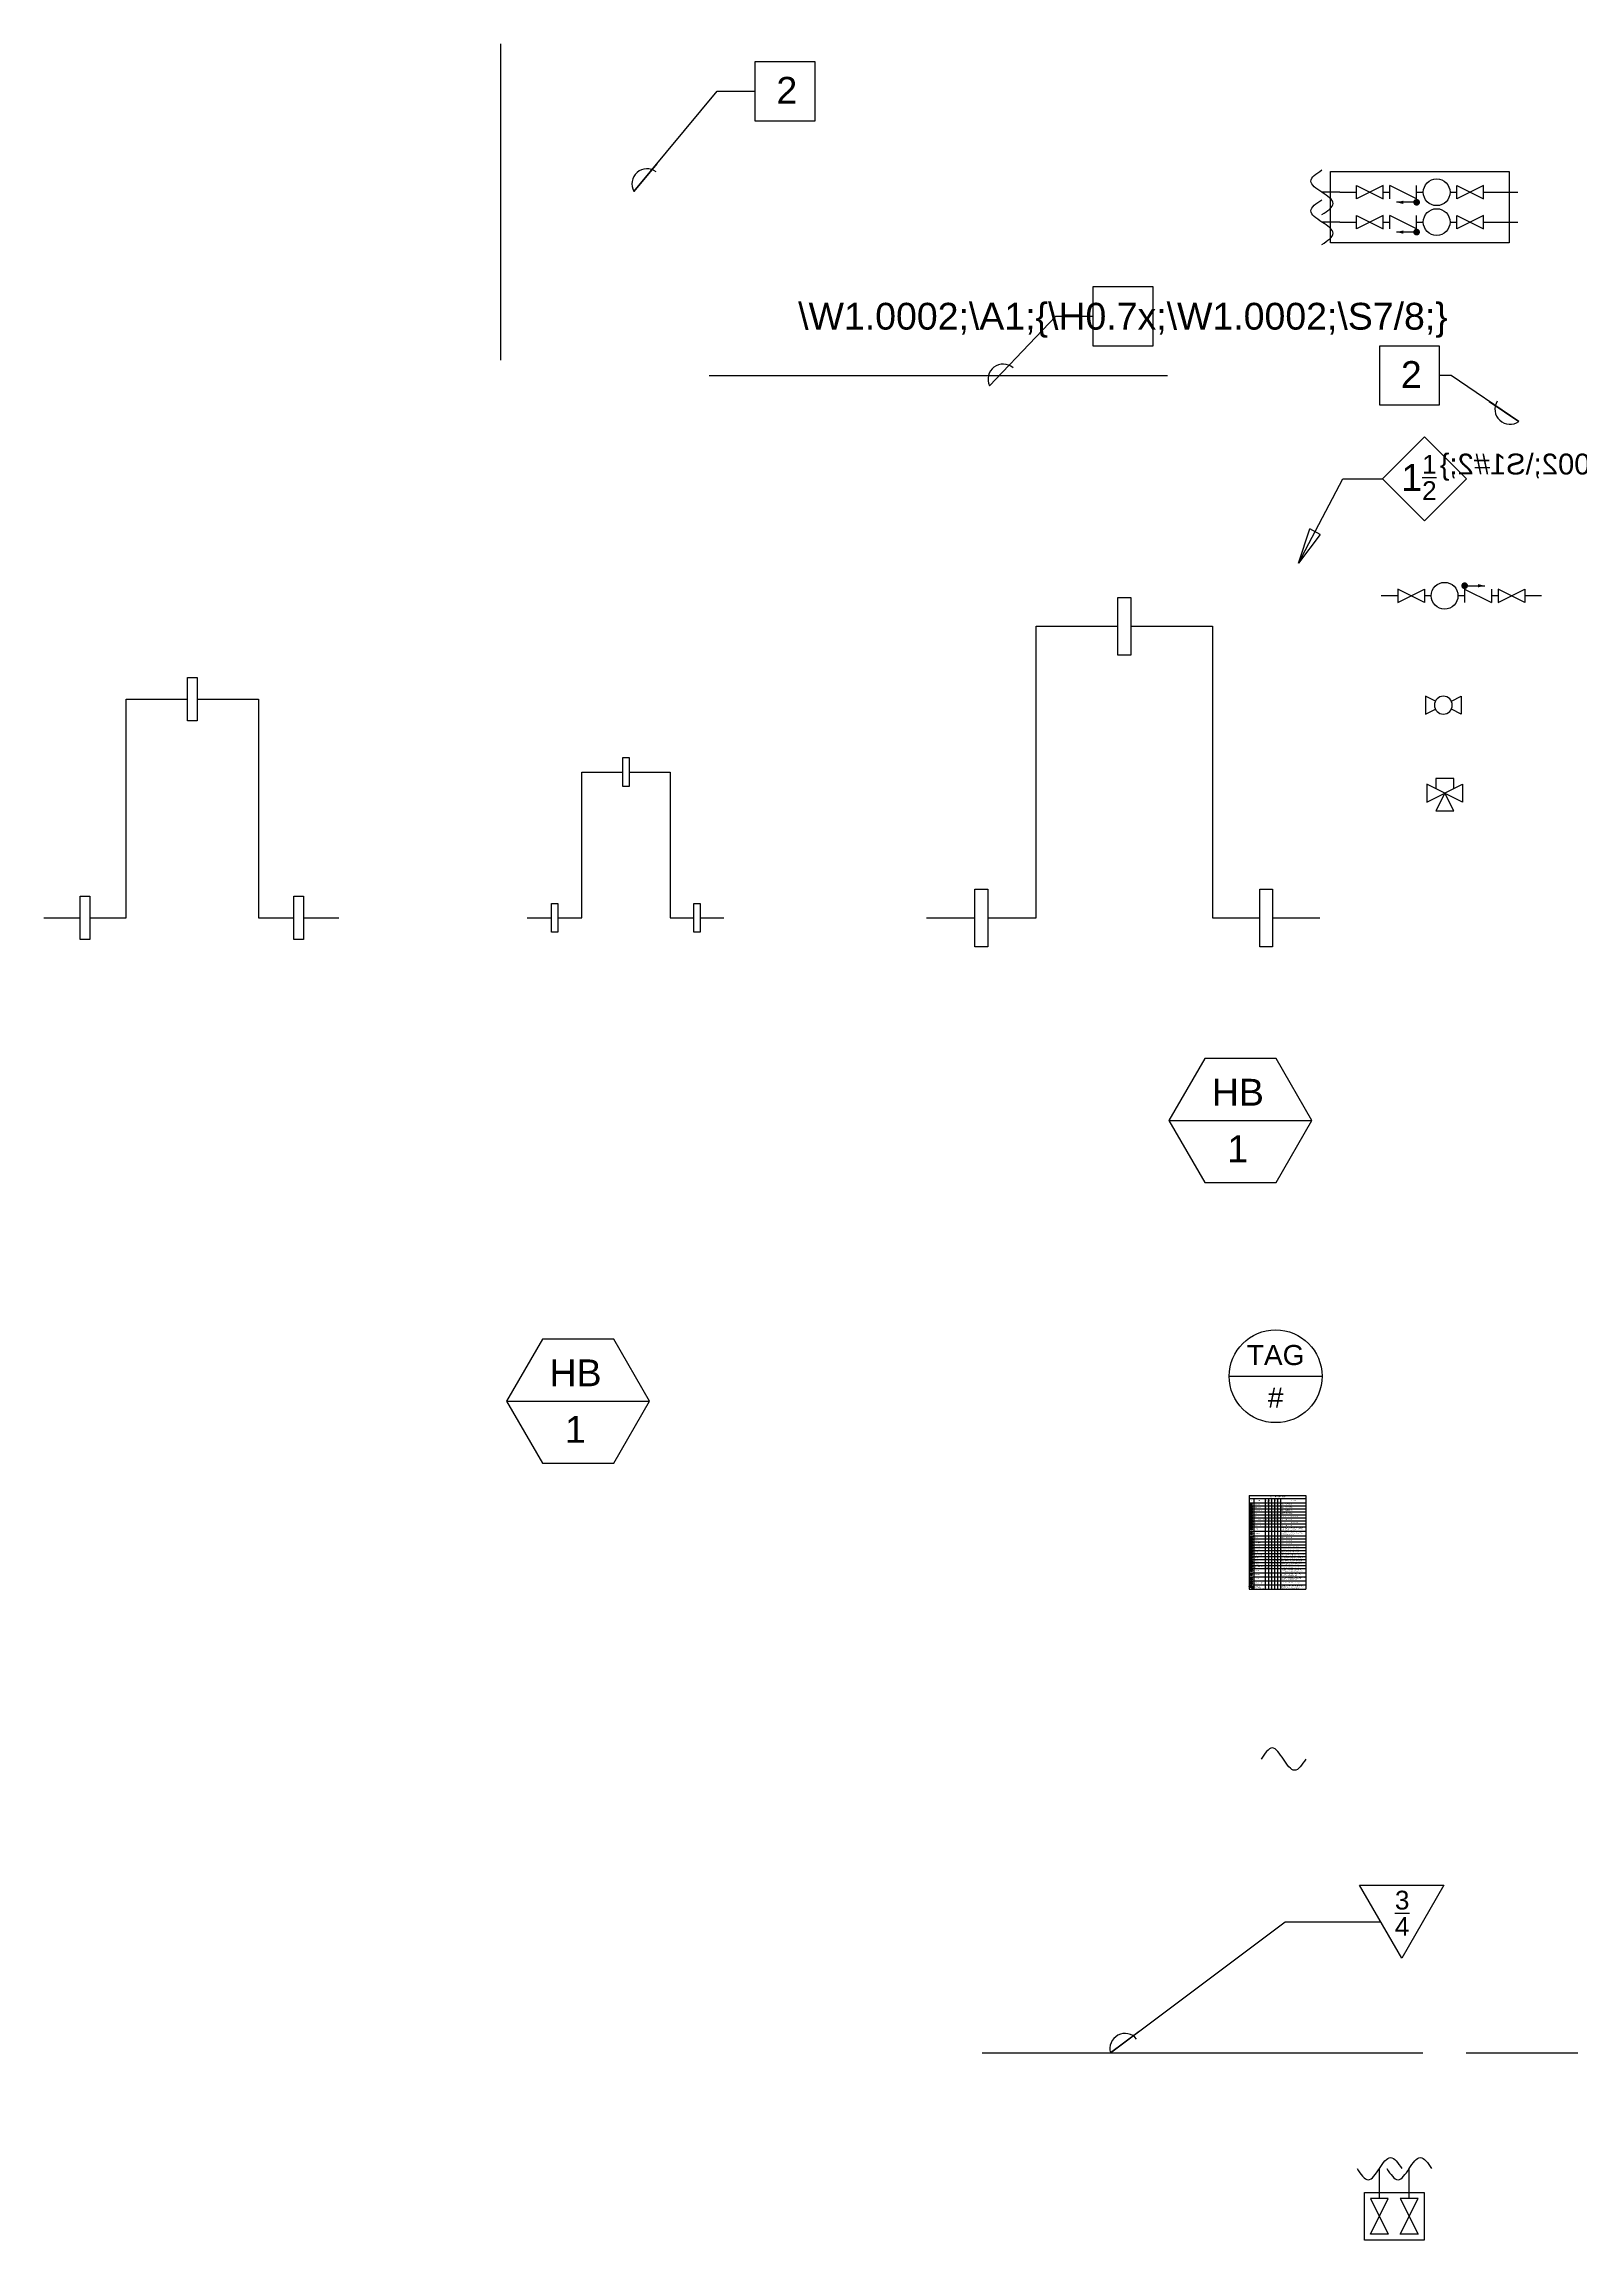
# Model space of a CAD drawing. Header units: inches. Extents: x 184 to 1103, y 1581 to 2770.
# Drawn here: x 184.4 to 442.3, y 1605.7 to 1974.4 of the extents above; entities that cross this region are included whole.
import ezdxf
from ezdxf import colors
from ezdxf.entities.mleader import LeaderData, LeaderLine
from ezdxf.enums import TextEntityAlignment as Align
from ezdxf.math import Vec2, Vec3

# ---------------------------------------------------------------- set-up
doc = ezdxf.new("R2010")
doc.units = ezdxf.units.IN
doc.header["$MEASUREMENT"] = 0
for name, color, linetype in [('GEC_BORDER', 2, 'Continuous'), ('PLUM-4TEXT', 2, 'Continuous'), ('PLUM-CW', 3, 'Cold_Water_Flow'), ('PLUM-DIM-WV', 1, 'Continuous'), ('PLUM-DIM-WV-TEXT', 2, 'Continuous'), ('PLUM-EXPAN', 3, 'Continuous'), ('PLUM-GAS_LP', 151, 'Gas_LP'), ('PLUM-HW', 2, 'Hot_Water_Flow'), ('PLUM-KEYNOTE-CW', 2, 'Cold_Water_Flow'), ('PLUM-KEYNOTE-WV', 2, 'Cold_Water_Flow'), ('PLUM_TEXT', 2, 'Continuous'), ('TABLE', 13, 'Continuous')]:
    doc.layers.add(name, color=color, linetype=linetype)
doc.styles.add('A2', font='arial.ttf', dxfattribs={"width": 1.00018})
doc.styles.add('Arial', font='arial.ttf')
doc.styles.get("Standard").update_dxf_attribs({"font": 'arial.ttf'})
doc.linetypes.add('Cold_Water_Flow', pattern='A,0.875,-0.125,0,-0.125,0.875,-0.125,["CW",Standard,S=0.1,R=0,X=-0.12585,Y=-0.05],-0.1,0.875,[1,GEC_FlowArrow.shx,S=0.0625,R=0,X=0,Y=0],0.5', length=3.6)
doc.linetypes.add('Gas_LP', pattern='A,3.2,-0.25,["G",Standard,S=0.1,R=0,X=-0.12585,Y=-0.05],-0.065', length=3.515)
doc.linetypes.add('Hot_Water_Flow', pattern='A,0.8125,-0.125,0,-0.125,0,-0.125,0.875,-0.125,["HW",Standard,S=0.1,R=0,X=-0.12585,Y=-0.05],-0.1,0.875,[1,GEC_FlowArrow.shx,S=0.0625,R=0,X=0,Y=0],0.5', length=3.6625)
doc.dimstyles.new('Standard1', dxfattribs={"dimscale": 24, "dimtxt": 4.5, "dimasz": 0.25, "dimexe": 0.18, "dimexo": 0.0625, "dimgap": 2, "dimtad": 0, "dimtih": 1, "dimtoh": 1, "dimdec": 4, "dimzin": 0, "dimdsep": 46, "dimtxsty": 'Standard', "dimcen": 0.089844, "dimclre": 256, "dimadec": 0, "dimazin": 0, "dimtfac": 1, "dimtdec": 4, "dimtofl": 0, "dimtmove": 0, "dimatfit": 3, "dimldrblk": 'CLOSEDBLANK', "dimfxl": 1, "dimtolj": 1, "dimtzin": 0, "dimarcsym": 0})
doc.dimstyles.new('Standard2', dxfattribs={"dimscale": 24, "dimtxt": 0.18, "dimasz": 0.25, "dimexe": 0.18, "dimexo": 0.0625, "dimgap": 0.09, "dimtad": 0, "dimtih": 1, "dimtoh": 1, "dimdec": 4, "dimzin": 0, "dimdsep": 46, "dimlunit": 4, "dimtxsty": 'Standard', "dimcen": 0.089844, "dimadec": 0, "dimazin": 0, "dimtfac": 1, "dimtdec": 4, "dimtofl": 0, "dimtmove": 0, "dimatfit": 3, "dimldrblk": 'loop', "dimfxl": 1, "dimfrac": 2, "dimtolj": 1, "dimtzin": 0, "dimarcsym": 0})

# ---------------------------------------------------------------- blocks, each defined once
blk = doc.blocks.new('*T9')
at = {"layer": 'TABLE', "color": 0, "linetype": 'ByBlock', "lineweight": -2, "transparency": 16777216}
for p, q in [((0, 0), (9.5, 0)), ((0, 0), (0, -15.73)), ((9.5, 0), (9.5, -15.73)), ((0, -0.5), (9.5, -0.5)), ((0, -1.25), (9.5, -1.25)), ((0, -1.75), (9.5, -1.75)), ((0, -2.26), (9.5, -2.26)), ((0, -2.76), (9.5, -2.76)), ((0, -3.27), (9.5, -3.27)), ((0.75, -0.5), (0.75, -15.73)), ((2.66, -0.5), (2.66, -15.73)), ((3.25, -0.5), (3.25, -15.73)), ((3.75, -0.5), (3.75, -15.73)), ((4.25, -0.5), (4.25, -15.73)), ((4.75, -0.5), (4.75, -15.73)), ((5.25, -0.5), (5.25, -15.73)), ((0, -3.77), (9.5, -3.77)), ((0, -4.27), (9.5, -4.27)), ((0, -4.77), (9.5, -4.77)), ((0, -5.27), (9.5, -5.27)), ((0, -6.02), (9.5, -6.02)), ((0, -6.77), (9.5, -6.77)), ((0, -7.27), (9.5, -7.27)), ((0, -7.77), (9.5, -7.77)), ((0, -8.27), (9.5, -8.27)), ((0, -8.77), (9.5, -8.77)), ((0, -9.27), (9.5, -9.27)), ((0, -9.77), (9.5, -9.77)), ((0, -10.27), (9.5, -10.27)), ((0, -10.77), (9.5, -10.77)), ((0, -11.28), (9.5, -11.28)), ((0, -11.78), (9.5, -11.78)), ((0, -12.29), (9.5, -12.29)), ((0, -12.98), (9.5, -12.98)), ((0, -13.67), (9.5, -13.67)), ((0, -14.36), (9.5, -14.36)), ((0, -15.04), (9.5, -15.04)), ((0, -15.73), (9.5, -15.73))]:
    blk.add_line(p, q, dxfattribs=at)
at = {"layer": 'TABLE', "color": 2, "transparency": 16777216, "style": 'Arial'}
for s, insert, char_height, width, attachment_point in [('ITEM', (0.38, -0.88), 0.0938, 0.625, 5), ('WATER CLOSET', (0.88, -1.5), 0.0938, 1.6587, 4), ('WATER CLOSET', (0.88, -2.01), 0.0938, 1.6587, 4), ('WATER CLOSET, ADA', (0.88, -2.51), 0.0938, 1.6587, 4), ('URINAL', (0.88, -3.02), 0.0938, 1.6587, 4), ('LAVATORY', (0.88, -3.52), 0.0938, 1.6587, 4), ('FIXTURE', (1.7, -0.88), 0.0938, 1.8775, 5), ('1-1/4"', (2.95, -1.5), 0.0938, 0.56, 5), ('1-1/4"', (2.95, -2.51), 0.0938, 0.56, 5), ('3/4"', (2.95, -2.01), 0.0938, 0.56, 5), ('1/2"', (2.95, -3.52), 0.0938, 0.56, 5), ('1"', (2.95, -3.02), 0.0938, 0.56, 5), ('1/2"', (3.5, -3.52), 0.0938, 0.4688, 5), ('FIXTURE SCHEDULE', (4.75, -0.25), 0.1875, 9.38, 5), ('-', (3.5, -1.5), 0.0938, 0.4688, 5), ('-', (3.5, -2.01), 0.0938, 0.4688, 5), ('-', (3.5, -2.51), 0.0938, 0.4688, 5), ('-', (3.5, -3.02), 0.0938, 0.4688, 5), ('3"', (4, -1.5), 0.0938, 0.4688, 5), ('3"', (4, -2.01), 0.0938, 0.4688, 5), ('3"', (4, -2.51), 0.0938, 0.4688, 5), ('2"', (4, -3.02), 0.0938, 0.4688, 5), ('2"', (4, -3.52), 0.0938, 0.4688, 5), ('1-1/2"', (4.5, -3.02), 0.0938, 0.4688, 5), ('1-1/2"', (4.5, -3.52), 0.0938, 0.4688, 5), ('2"', (4.5, -1.5), 0.0938, 0.4688, 5), ('2"', (4.5, -2.01), 0.0938, 0.4688, 5), ('2"', (4.5, -2.51), 0.0938, 0.4688, 5), ('-', (5, -1.5), 0.0938, 0.4688, 5), ('-', (5, -2.01), 0.0938, 0.4688, 5), ('-', (5, -2.51), 0.0938, 0.4688, 5), ('-', (5, -3.02), 0.0938, 0.4688, 5), ('-', (5, -3.52), 0.0938, 0.4688, 5), ('1.28 GPF, FLUSHVALVE TYPE\\PSELECTION TBD BY OWNER.', (5.38, -1.5), 0.0938, 4, 4), ('1.28 GPF, GRAVITY TANK TYPE\\PSELECTION TBD BY OWNER.', (5.38, -2.01), 0.0938, 4, 4), ('1.28 GPF, FLUSHVALVE TYPE\\PSELECTION TBD BY OWNER.', (5.38, -2.51), 0.0938, 4, 4), ('0.125 GPF, FLUSHVALVE TYPE\\PSELECTION TBD BY OWNER.', (5.38, -3.02), 0.0938, 4, 4), ('1.2 GPM FAUCET. SELECTION TBD BY OWNER.', (5.38, -3.52), 0.0938, 4, 4), ('DESCRIPTION', (7.38, -0.88), 0.0938, 4.2188, 5), ('CLOTHES WASHER BOX', (0.88, -4.02), 0.0938, 1.6587, 4), ('SHOWER', (0.88, -5.64), 0.0938, 1.6587, 4), ('SHOWER, ADA', (0.88, -6.39), 0.0938, 1.6587, 4), ('LAVATORY, ADA', (0.88, -4.52), 0.0938, 1.6587, 4), ('ICE MAKING BOX', (0.88, -5.02), 0.0938, 1.6587, 4), ('MOP SINK', (0.88, -7.02), 0.0938, 1.6587, 4), ('3/4"', (2.95, -4.02), 0.0938, 0.56, 5), ('1/2"', (2.95, -4.52), 0.0938, 0.56, 5), ('1/2"', (2.95, -5.02), 0.0938, 0.56, 5), ('1/2"', (2.95, -5.64), 0.0938, 0.56, 5), ('1/2"', (2.95, -6.39), 0.0938, 0.56, 5), ('1/2"', (2.95, -7.02), 0.0938, 0.56, 5), ('3/4"', (3.5, -4.02), 0.0938, 0.4688, 5), ('1/2"', (3.5, -4.52), 0.0938, 0.4688, 5), ('1/2"', (3.5, -5.64), 0.0938, 0.4688, 5), ('1/2"', (3.5, -6.39), 0.0938, 0.4688, 5), ('1/2"', (3.5, -7.02), 0.0938, 0.4688, 5), ('-', (3.5, -5.02), 0.0938, 0.4688, 5), ('2"', (4, -4.02), 0.0938, 0.4688, 5), ('2"', (4, -4.52), 0.0938, 0.4688, 5), ('2"', (4, -5.64), 0.0938, 0.4688, 5), ('2"', (4, -6.39), 0.0938, 0.4688, 5), ('3"', (4, -7.02), 0.0938, 0.4688, 5), ('-', (4, -5.02), 0.0938, 0.4688, 5), ('1-1/2"', (4.5, -4.02), 0.0938, 0.4688, 5), ('1-1/2"', (4.5, -4.52), 0.0938, 0.4688, 5), ('1-1/2"', (4.5, -5.64), 0.0938, 0.4688, 5), ('1-1/2"', (4.5, -6.39), 0.0938, 0.4688, 5), ('2"', (4.5, -7.02), 0.0938, 0.4688, 5), ('-', (4.5, -5.02), 0.0938, 0.4688, 5), ('-', (5, -4.02), 0.0938, 0.4688, 5), ('-', (5, -4.52), 0.0938, 0.4688, 5), ('-', (5, -5.02), 0.0938, 0.4688, 5), ('-', (5, -5.64), 0.0938, 0.4688, 5), ('-', (5, -6.39), 0.0938, 0.4688, 5), ('-', (5, -7.02), 0.0938, 0.4688, 5), ('SELECTION TBD BY OWNER.', (5.38, -4.02), 0.0938, 4, 4), ('1.2 GPM FAUCET. SELECTION TBD BY OWNER.', (5.38, -4.52), 0.0938, 4, 4), ('SELECTION TBD BY OWNER.', (5.38, -5.02), 0.0938, 4, 4), ('2.0 GPM SHOWER HEAD. PROVIDE A THERMOSTATIC OR PRESSURE BALANCE TYPE MIXING VALVE FOR THERMAL SHOCK AND SCALD PROTECTION.', (5.38, -5.64), 0.09375, 4, 4), ('2.0 GPM SHOWER HEAD. PROVIDE A THERMOSTATIC OR PRESSURE BALANCE TYPE MIXING VALVE FOR THERMAL SHOCK AND SCALD PROTECTION.', (5.38, -6.39), 0.09375, 4, 4), ('SELECTION TBD BY OWNER.', (5.38, -7.02), 0.0938, 4, 4), ('WATER HAMMER ARRESTOR', (0.88, -8.02), 0.0938, 1.6587, 4), ('MOP BASIN', (0.88, -7.52), 0.0938, 1.6587, 4), ('KITCHEN SINK', (0.88, -8.52), 0.0938, 1.6587, 4), ('LAUNDRY SINK', (0.88, -9.02), 0.0938, 1.6587, 4), ('BAR SINK', (0.88, -9.52), 0.0938, 1.6587, 4), ('DRINKING FOUNTAIN', (0.88, -10.02), 0.0938, 1.6587, 4), ('HOSE BIBB', (0.88, -10.52), 0.0938, 1.6587, 4), ('HUB DRAIN', (0.88, -11.03), 0.0938, 1.6587, 4), ('1/2"', (2.95, -7.52), 0.0938, 0.56, 5), ('1/2"', (2.95, -8.52), 0.0938, 0.56, 5), ('1/2"', (2.95, -9.02), 0.0938, 0.56, 5), ('1/2"', (2.95, -9.52), 0.0938, 0.56, 5), ('1/2"', (2.95, -10.02), 0.0938, 0.56, 5), ('3/4"', (2.95, -10.52), 0.0938, 0.56, 5), ('-', (2.95, -8.02), 0.0938, 0.56, 5), ('-', (2.95, -11.03), 0.0938, 0.56, 5), ('1/2"', (3.5, -7.52), 0.0938, 0.4688, 5), ('1/2"', (3.5, -8.52), 0.0938, 0.4688, 5), ('1/2"', (3.5, -9.02), 0.0938, 0.4688, 5), ('1/2"', (3.5, -9.52), 0.0938, 0.4688, 5), ('-', (3.5, -8.02), 0.0938, 0.4688, 5), ('-', (3.5, -10.02), 0.0938, 0.4688, 5), ('-', (3.5, -10.52), 0.0938, 0.4688, 5), ('-', (3.5, -11.03), 0.0938, 0.4688, 5), ('3"', (4, -7.52), 0.0938, 0.4688, 5), ('2"', (4, -8.52), 0.0938, 0.4688, 5), ('2"', (4, -9.02), 0.0938, 0.4688, 5), ('2"', (4, -9.52), 0.0938, 0.4688, 5), ('2"', (4, -10.02), 0.0938, 0.4688, 5), ('2"', (4, -11.03), 0.0938, 0.4688, 5), ('-', (4, -8.02), 0.0938, 0.4688, 5), ('-', (4, -10.52), 0.0938, 0.4688, 5), ('1-1/2"', (4.5, -8.52), 0.0938, 0.4688, 5), ('1-1/2"', (4.5, -9.02), 0.0938, 0.4688, 5), ('1-1/2"', (4.5, -9.52), 0.0938, 0.4688, 5), ('1-1/2"', (4.5, -10.02), 0.0938, 0.4688, 5), ('1-1/2"', (4.5, -11.03), 0.0938, 0.4688, 5), ('2"', (4.5, -7.52), 0.0938, 0.4688, 5), ('-', (4.5, -8.02), 0.0938, 0.4688, 5), ('-', (4.5, -10.52), 0.0938, 0.4688, 5), ('-', (5, -7.52), 0.0938, 0.4688, 5), ('-', (5, -8.02), 0.0938, 0.4688, 5), ('-', (5, -8.52), 0.0938, 0.4688, 5), ('-', (5, -9.02), 0.0938, 0.4688, 5), ('-', (5, -9.52), 0.0938, 0.4688, 5), ('-', (5, -10.02), 0.0938, 0.4688, 5), ('-', (5, -10.52), 0.0938, 0.4688, 5), ('-', (5, -11.03), 0.0938, 0.4688, 5), ('SELECTION TBD BY OWNER.', (5.38, -7.52), 0.0938, 4, 4), ('SELECTION TBD BY OWNER', (5.38, -8.02), 0.0938, 4, 4), ('1.8 GPM FAUCET. SELECTION TBD BY OWNER.', (5.38, -8.52), 0.0938, 4, 4), ('1.8 GPM FAUCET. SELECTION TBD BY OWNER.', (5.38, -9.02), 0.0938, 4, 4), ('1.2 GPM FAUCET. SELECTION TBD BY OWNER.', (5.38, -9.52), 0.0938, 4, 4), ('WALL MOUNTED WITH ATMOSPHERIC VACUUM BREAKER.', (5.38, -10.52), 0.0938, 4, 4), ('STAND PIPE WITH HUB DRAIN. PROVIDE TRAP PRIMER.', (5.38, -11.03), 0.0938, 4, 4), ('HIGH AND LOW, WALL MOUNTED. SELECTION TBD BY OWNER.', (5.38, -10.02), 0.0938, 4, 4), ('TRAP PRIMER', (0.88, -12.63), 0.0938, 1.6587, 4), ('TRAP PRIMER', (0.88, -13.32), 0.0938, 1.6587, 4), ('TRAP PRIMER', (0.88, -14.01), 0.0938, 1.6587, 4), ('CIRCULATION PUMP', (0.88, -14.7), 0.0938, 1.6587, 4), ('FLOOR DRAIN', (0.88, -11.53), 0.0938, 1.6587, 4), ('FIRE SPRINKLER HUB DRAIN', (0.88, -12.04), 0.0938, 1.6587, 4), ('TRAP PRIMER', (2.95, -12.04), 0.0938, 0.56, 5), ('1/2"', (2.95, -12.63), 0.0938, 0.56, 5), ('1/2"', (2.95, -13.32), 0.0938, 0.56, 5), ('1/2"', (2.95, -14.01), 0.0938, 0.56, 5), ('-', (2.95, -11.53), 0.0938, 0.56, 5), ('-', (2.95, -14.7), 0.0938, 0.56, 5), ('-', (3.5, -11.53), 0.0938, 0.4688, 5), ('-', (3.5, -12.04), 0.0938, 0.4688, 5), ('-', (3.5, -12.63), 0.0938, 0.4688, 5), ('-', (3.5, -13.32), 0.0938, 0.4688, 5), ('-', (3.5, -14.01), 0.0938, 0.4688, 5), ('-', (3.5, -14.7), 0.0938, 0.4688, 5), ('4"', (4, -12.04), 0.0938, 0.4688, 5), ('2"', (4, -11.53), 0.0938, 0.4688, 5), ('-', (4, -12.63), 0.0938, 0.4688, 5), ('-', (4, -13.32), 0.0938, 0.4688, 5), ('-', (4, -14.01), 0.0938, 0.4688, 5), ('-', (4, -14.7), 0.0938, 0.4688, 5), ('1-1/2"', (4.5, -11.53), 0.0938, 0.4688, 5), ('2"', (4.5, -12.04), 0.0938, 0.4688, 5), ('-', (4.5, -12.63), 0.0938, 0.4688, 5), ('-', (4.5, -13.32), 0.0938, 0.4688, 5), ('-', (4.5, -14.01), 0.0938, 0.4688, 5), ('-', (4.5, -14.7), 0.0938, 0.4688, 5), ('-', (5, -11.53), 0.0938, 0.4688, 5), ('-', (5, -12.04), 0.0938, 0.4688, 5), ('-', (5, -12.63), 0.0938, 0.4688, 5), ('-', (5, -13.32), 0.0938, 0.4688, 5), ('-', (5, -14.01), 0.0938, 0.4688, 5), ('-', (5, -14.7), 0.0938, 0.4688, 5), ('SELECTION TBD BY OWNER. PROVIDE TRAP PRIMER.', (5.38, -11.53), 0.0938, 4, 4), ('STANDPIPE FOR FLUSHING FIRE SPRINKLER SYSTEM', (5.38, -12.04), 0.0938, 4, 4), ('P.P.P NO. PRO1-ULP500, COPPER BODY ADJUSTABLE COMPLETE WITH 1/2" TYPE "L" COPPER TO RECEPTOR. (INSTALL PER MANUFACTURER\'S RECOMMENDATIONS)', (5.38, -12.63), 0.09375, 4, 4), ('P.P.P NO. P-1, COPPER BODY ADJUSTABLE COMPLETE WITH 1/2" TYPE "L" COPPER TO RECEPTOR. (INSTALL PER MANUFACTURER\'S RECOMMENDATIONS)', (5.38, -13.32), 0.09375, 4, 4), ('P.P.P NO. P-2, COPPER BODY ADJUSTABLE COMPLETE WITH 1/2" TYPE "L" COPPER TO RECEPTOR. (INSTALL PER MANUFACTURER\'S RECOMMENDATIONS)', (5.38, -14.01), 0.09375, 4, 4), ('3/4" PIPE. MANUFACTURER: METLUND OR EQUAL.', (5.38, -14.7), 0.0938, 4, 4), ('COMBINATION \\PROOF DRAIN & OVERFLOW ROOF DRAIN', (0.88, -15.39), 0.0938, 1.6587, 4), ('-', (2.95, -15.39), 0.0938, 0.56, 5), ('-', (3.5, -15.39), 0.0938, 0.4688, 5), ('-', (4, -15.39), 0.0938, 0.4688, 5), ('-', (4.5, -15.39), 0.0938, 0.4688, 5), ('4"', (5, -15.39), 0.0938, 0.4688, 5), ('WADE 300-198, CAST IRON, COMPLETE WITH COMBINED FLASHING COLLAR AND GRAVEL STOP, INTERNAL STANDPIPE FOR OVERFLOW, AND C.I. DOMES (OR EQUAL)', (5.38, -15.39), 0.09375, 4, 4)]:
    blk.add_mtext(s, dxfattribs=dict(at, insert=insert, char_height=char_height, width=width, attachment_point=attachment_point))
at = {"layer": 'TABLE', "color": 2, "transparency": 16777216, "char_height": 0.0938, "width": 0.7188, "attachment_point": 5, "rotation": 90, "style": 'Arial'}
for s, insert in [('COLD WATER', (2.95, -0.88)), ('HOT WATER', (3.5, -0.88)), ('WASTE', (4, -0.88)), ('VENT', (4.5, -0.88)), ('STORM DRAIN', (5, -0.88))]:
    blk.add_mtext(s, dxfattribs=dict(at, insert=insert))
blk = doc.blocks.new('Hex-Note')
at = {"layer": 'PLUM_TEXT'}
blk.add_lwpolyline([(-0.09, 0.16), (0.09, 0.16), (0.19, 0), (0.09, -0.16), (-0.09, -0.16), (-0.19, 0), (0.19, 0), (-0.19, 0), (-0.09, 0.16)], dxfattribs=at)
at = {"layer": 'PLUM_TEXT', "style": 'A2'}
for tag, p in [('ID', (0, 0.08)), ('ID_NUM', (0, -0.08))]:
    blk.add_attdef(tag, text='', height=0.0938, dxfattribs=at).set_placement(p, align=Align.MIDDLE_CENTER)
blk = doc.blocks.new('Tag-Equipment')
at = {"color": 0}
blk.add_line((-12, 0), (12, 0), dxfattribs=at)
blk.add_lwpolyline([(-12, 0), (-6, -10.39), (6, -10.39), (12, 0), (6, 10.39), (-6, 10.39)], close=True, dxfattribs=at)
at = {"color": 0, "style": 'A2'}
for tag, p in [('TAG', (0, 4.75)), ('#', (0, -4.75))]:
    blk.add_attdef(tag, text='', height=4.5, dxfattribs=at).set_placement(p, align=Align.MIDDLE_CENTER)
blk = doc.blocks.new('EXPAN LOOP')
at = {"layer": 'PLUM-EXPAN'}
for points in [[(16.06, 26.9), (17.14, 26.9), (17.14, 22.06), (16.06, 22.06)], [(4.06, 2.42), (5.14, 2.42), (5.14, -2.42), (4.06, -2.42)], [(27.96, 2.42), (29.03, 2.42), (29.03, -2.42), (27.96, -2.42)]]:
    blk.add_lwpolyline(points, close=True, dxfattribs=at)
for points in [[(5.14, 0), (9.2, 0), (9.2, 24.48), (16.06, 24.48)], [(17.14, 24.48), (24, 24.48), (24, 0), (27.96, 0)], [(0, 0), (4.06, 0)], [(29.03, 0), (33, 0)]]:
    blk.add_lwpolyline(points, dxfattribs=at)
blk = doc.blocks.new('*U18')
at = {"layer": 'PLUM-KEYNOTE-WV', "linetype": 'Continuous'}
blk.add_lwpolyline([(0, 14.14), (-7.07, 7.07), (0, 0), (7.07, 7.07)], close=True, dxfattribs=at)
at = {"layer": 'PLUM-KEYNOTE-WV', "insert": (-3.91, 7.29), "char_height": 4.5, "attachment_point": 4, "rotation": 0.0257, "style": 'Arial'}
blk.add_mtext('\\A1;1{\\H0.7x;\\S1/2;}   ', dxfattribs=at)
blk = doc.blocks.new('_ClosedBlank')
at = {"color": 0, "linetype": 'ByBlock', "lineweight": -2}
for p, q in [((-1, 0.167), (0, 0)), ((-1, 0.167), (-1, -0.167)), ((0, 0), (-1, -0.167))]:
    blk.add_line(p, q, dxfattribs=at)
blk = doc.blocks.new('loop')
at = {"color": 0}
blk.add_lwpolyline([(-1, 0), (0, 0, -1)], format="xyb", dxfattribs=at)
blk.add_arc((-0.395, 0.147), 0.422, 182.40389, 339.58883, dxfattribs=at)
blk = doc.blocks.new('*U20')
at = {"layer": 'PLUM-KEYNOTE-WV', "linetype": 'Continuous'}
blk.add_lwpolyline([(0, 10), (10, 10), (10, 0), (0, 0), (0, 10)], dxfattribs=at)
at = {"layer": 'PLUM-KEYNOTE-WV', "insert": (3.56, 5.17), "char_height": 4.5, "attachment_point": 4, "rotation": 0.0257, "style": 'Arial'}
blk.add_mtext('\\A1;2', dxfattribs=at)
blk = doc.blocks.new('VENT_NOTE2')
at = {"layer": 'PLUM-KEYNOTE-WV', "linetype": 'Continuous', "transparency": 16777216}
blk.add_lwpolyline([(0, 14.14), (-7.07, 7.07), (0, 0), (7.07, 7.07)], close=True, dxfattribs=at)
at = {"color": 0, "transparency": 16777216, "style": 'A2', "width": 1.0002}
for tag, p, height in [('SIZE_001', (-2.5, 5.13), 3.5), ('SIZE_002', (0.21, 7.29), 2.45), ('SIZE_003', (0.12, 4.01), 2.45)]:
    blk.add_attdef(tag, p, '', height=height, dxfattribs=at)
blk = doc.blocks.new('ARROW2')
at = {"layer": 'PLUM-DIM-WV', "color": 0}
for p, q in [((-0.593, 0), (-1.062, 0)), ((0.593, 0), (-0.593, 0))]:
    blk.add_line(p, q, dxfattribs=at)
blk.add_ellipse((0, 0.221), major_axis=(0.447, 0.447), ratio=1, start_param=2.39815, end_param=5.141545, dxfattribs=at)
blk = doc.blocks.new('*U33')
at = {"linetype": 'Continuous'}
blk.add_spline([(3.75, 0), (1.87, -1.88), (0, 0), (-1.88, 1.87), (-3.75, 0)], degree=3, dxfattribs=at)
blk = doc.blocks.new('PLBG_Water Submeter')
for p, q in [((3.75, 0), (0, 0)), ((11.25, 0), (9.75, 0)), ((18.75, 0), (17.25, 0)), ((26.25, 0), (24.75, 0)), ((36, 0), (32.25, 0))]:
    blk.add_line(p, q)
at = {"linetype": 'ByBlock'}
for p, q in [((9.75, -1.5), (3.75, 1.5)), ((3.75, -1.5), (9.75, 1.5)), ((3.75, 1.5), (3.75, -1.5)), ((9.75, 1.5), (9.75, -1.5)), ((18.75, 2.25), (23.25, 2.25)), ((18.75, 1.5), (24.75, -1.5)), ((18.75, 1.5), (18.75, -1.5)), ((24.75, 1.5), (24.75, -1.5)), ((32.25, -1.5), (26.25, 1.5)), ((26.25, -1.5), (32.25, 1.5)), ((26.25, 1.5), (26.25, -1.5)), ((32.25, 1.5), (32.25, -1.5))]:
    blk.add_line(p, q, dxfattribs=at)
at = {"linetype": 'ByBlock', "const_width": 0.75}
blk.add_lwpolyline([(18.375, 2.25, 1), (19.125, 2.25, 1)], format="xyb", close=True, dxfattribs=at)
at = {"color": 5}
blk.add_circle((14.25, 0), 3, dxfattribs=at)
at = {"linetype": 'ByBlock'}
blk.add_solid([(23.25, 2.25), (21.75, 2.625), (21.75, 1.875)], dxfattribs=at)
blk = doc.blocks.new('*U34')
at = {"layer": 'PLUM-CW', "color": 1}
blk.add_lwpolyline([(8.62, 12.5), (8.62, 0.5), (-21.38, 0.5), (-21.38, 12.5)], close=True, dxfattribs=at)
at = {"layer": 'PLUM-CW'}
for points in [[(-19.83, 4), (-22.83, 4)], [(7.07, 4), (10.07, 4)]]:
    blk.add_lwpolyline(points, dxfattribs=at)
at = {"layer": 'PLUM-HW'}
for points in [[(-19.83, 9), (-22.83, 9)], [(7.07, 9), (10.07, 9)]]:
    blk.add_lwpolyline(points, dxfattribs=at)
at = {"layer": 'PLUM-CW', "xscale": -1, "rotation": 89.99999999999993}
blk.add_blockref('*U33', (-22.83, 4), dxfattribs=at)
at = {"layer": 'PLUM-CW', "xscale": 0.7472278021682934, "yscale": 0.7472278021682934, "zscale": 0.7472278021682934, "rotation": 180.0000000000001}
blk.add_blockref('PLBG_Water Submeter', (7.07, 4), dxfattribs=at)
at = {"layer": 'PLUM-HW', "xscale": -1, "rotation": 89.99999999999993}
blk.add_blockref('*U33', (-22.83, 9), dxfattribs=at)
at = {"layer": 'PLUM-HW', "xscale": 0.7472278021682934, "yscale": 0.7472278021682934, "zscale": 0.7472278021682934, "rotation": 180.0000000000001}
blk.add_blockref('PLBG_Water Submeter', (7.07, 9), dxfattribs=at)
blk = doc.blocks.new('*U112')
at = {"linetype": 'ByBlock'}
for p, q in [((-3, -1.5), (-3, 1.5)), ((-3, 1.5), (3, -1.5)), ((3, 1.5), (-3, -1.5)), ((3, -1.5), (3, 1.5))]:
    blk.add_line(p, q, dxfattribs=at)
blk = doc.blocks.new('*U49')
at = {"linetype": 'Continuous'}
blk.add_spline([(0, 3.75), (1.87, 1.87), (0, 0), (-1.88, -1.88), (0, -3.75)], degree=3, dxfattribs=at)
blk = doc.blocks.new('*U50')
at = {"linetype": 'Continuous'}
blk.add_spline([(0, 3.75), (1.87, 1.87), (0, 0), (-1.88, -1.88), (0, -3.75)], degree=3, dxfattribs=at)
blk = doc.blocks.new('*U46')
at = {"layer": 'PLUM-CW'}
blk.add_lwpolyline([(2.5, 3), (2.5, 8)], dxfattribs=at)
at = {"layer": 'PLUM-CW', "color": 1}
blk.add_lwpolyline([(5, -4), (-5, -4), (-5, 4), (5, 4)], close=True, dxfattribs=at)
at = {"layer": 'PLUM-HW'}
blk.add_lwpolyline([(-2.5, 3), (-2.5, 8)], dxfattribs=at)
at = {"layer": 'PLUM-CW', "xscale": -1, "rotation": 90.00000000000368}
for name, p in [('*U49', (2.5, 8)), ('*U112', (2.5, 0))]:
    blk.add_blockref(name, p, dxfattribs=at)
at = {"layer": 'PLUM-HW', "xscale": -1, "rotation": 90.00000000000368}
for name, p in [('*U50', (-2.5, 8)), ('*U112', (-2.5, 0))]:
    blk.add_blockref(name, p, dxfattribs=at)
blk = doc.blocks.new('Tag-Riser')
at = {"color": 0, "linetype": 'ByBlock'}
blk.add_line((-10.39, 0), (10.39, 0), dxfattribs=at)
blk.add_circle((0, 0), 10.39, dxfattribs=at)
at = {"color": 0, "style": 'A2'}
for tag, p in [('TAG', (0, 4.75)), ('#', (0, -4.75))]:
    blk.add_attdef(tag, text='', height=4.5, dxfattribs=at).set_placement(p, align=Align.MIDDLE_CENTER)
blk = doc.blocks.new('*U47')
at = {"linetype": 'Continuous'}
blk.add_spline([(0, 3.75), (1.87, 1.87), (0, 0), (-1.88, -1.88), (0, -3.75)], degree=3, dxfattribs=at)
blk = doc.blocks.new('*U102')
at = {"layer": 'PLUM-KEYNOTE-CW', "linetype": 'Continuous'}
blk.add_lwpolyline([(-7.07, 12.25), (7.07, 12.25), (0, 0), (-7.07, 12.25)], dxfattribs=at)
at = {"layer": 'PLUM-KEYNOTE-CW', "insert": (-1.14, 7.55), "char_height": 4.5, "width": 34.978, "attachment_point": 4, "rotation": 0.0257, "style": 'Arial'}
blk.add_mtext('\\A1;{\\H0.7x;\\S3/4;} ', dxfattribs=at)
blk = doc.blocks.new('*U113')
at = {"linetype": 'ByBlock'}
for p, q in [((-1.34, 0.67), (-3, 1.5)), ((-3, 1.5), (-3, -1.5)), ((1.34, 0.67), (3, 1.5)), ((3, 1.5), (3, -1.5)), ((-3, -1.5), (-1.34, -0.67)), ((3, -1.5), (1.34, -0.67))]:
    blk.add_line(p, q, dxfattribs=at)
blk.add_circle((0, 0), 1.5, dxfattribs=at)
blk = doc.blocks.new('WASTE_NOTE')
at = {"layer": 'PLUM-KEYNOTE-WV', "linetype": 'Continuous', "transparency": 16777216}
blk.add_lwpolyline([(-5, 10), (5, 10), (5, 0), (-5, 0), (-5, 10)], dxfattribs=at)
at = {"color": 0, "transparency": 16777216, "style": 'A2', "width": 1.00018}
blk.add_attdef('SIZE', text='', height=4.5, dxfattribs=at).set_placement((0, 5), align=Align.MIDDLE_CENTER)
blk = doc.blocks.new('*U115')
at = {"linetype": 'ByBlock'}
for p, q in [((3, -1.5), (-3, 1.5)), ((-3, -1.5), (3, 1.5)), ((-3, 1.5), (-3, -1.5)), ((1.5, -3), (0, 0)), ((3, 1.5), (3, -1.5)), ((0, 0), (-1.5, -3)), ((-1.5, -3), (1.5, -3))]:
    blk.add_line(p, q, dxfattribs=at)
blk.add_lwpolyline([(1.5, 0.75), (1.5, 2.43), (-1.5, 2.43), (-1.5, 0.75)])

msp = doc.modelspace()

# ---------------------------------------------------------------- linework, layer by layer
for p, q in [((261.07, 1974.41), (261.07, 1921.33)), ((296.13, 1918.74), (373.03, 1918.74)), ((341.94, 1637.09), (415.93, 1637.09)), ((423.19, 1637.09), (441.9, 1637.09))]:
    msp.add_line(p, q)

# ---------------------------------------------------------------- block references
for name, p in [('*T9', (386.76, 1730.69)), ('*U102', (412.35, 1652.98))]:
    msp.add_blockref(name, p)
at = {"layer": 'GEC_BORDER'}
msp.add_blockref('*U46', (411.11, 1609.65), dxfattribs=at)
at = {"layer": 'PLUM-4TEXT'}
ref = msp.add_blockref('Tag-Equipment', (385.29, 1793.64), dxfattribs=at)
ref.add_attrib('TAG', 'HB', dxfattribs={"layer": '0', "color": 0, "height": 4.5, "style": 'A2'}).set_placement((384.86, 1798.39), align=Align.MIDDLE_CENTER)
ref.add_attrib('#', '1', dxfattribs={"layer": '0', "color": 0, "height": 4.5, "style": 'A2'}).set_placement((384.82, 1788.89), align=Align.MIDDLE_CENTER)
ref = msp.add_blockref('Tag-Equipment', (274.11, 1746.52), dxfattribs=at)
ref.add_attrib('TAG', 'HB', dxfattribs={"layer": '0', "color": 0, "height": 4.5, "style": 'A2'}).set_placement((273.68, 1751.27), align=Align.MIDDLE_CENTER)
ref.add_attrib('#', '1', dxfattribs={"layer": '0', "color": 0, "height": 4.5, "style": 'A2'}).set_placement((273.64, 1741.77), align=Align.MIDDLE_CENTER)
at = {"layer": 'PLUM-CW'}
for name, p in [('*U34', (421.8, 1940.5)), ('*U115', (419.58, 1848.62))]:
    msp.add_blockref(name, p, dxfattribs=at)
at = {"layer": 'PLUM-CW', "xscale": 0.7472278021682934, "yscale": 0.7472278021682934, "zscale": 0.7472278021682934}
msp.add_blockref('PLBG_Water Submeter', (408.91, 1881.76), dxfattribs=at)
at = {"layer": 'PLUM-CW', "xscale": -1}
msp.add_blockref('*U113', (419.35, 1863.38), dxfattribs=at)
at = {"layer": 'PLUM-CW', "rotation": 270}
msp.add_blockref('*U47', (392.5, 1686.4), dxfattribs=at)
at = {"layer": 'PLUM-GAS_LP'}
for p, xscale, yscale, zscale in [((332.6, 1827.67), 2, 2, 2), ((184.44, 1827.67), 1.5, 1.5, 1.5)]:
    msp.add_blockref('EXPAN LOOP', p, dxfattribs=dict(at, xscale=xscale, yscale=yscale, zscale=zscale))
msp.add_blockref('EXPAN LOOP', (265.56, 1827.67), dxfattribs=at)
at = {"layer": 'PLUM-KEYNOTE-WV'}
for name, p in [('*U20', (303.84, 1961.46)), ('*U20', (408.66, 1913.73)), ('*U18', (416.19, 1894.32))]:
    msp.add_blockref(name, p, dxfattribs=at)
at = {"layer": 'PLUM_TEXT', "xscale": 0.7499998376785799, "yscale": 0.7499998376785799, "zscale": 0.7499998376785799}
msp.add_blockref('Tag-Riser', (391.19, 1750.7), dxfattribs=at).add_auto_attribs({'TAG': 'TAG', '#': '#'})
at = {"layer": 'TABLE'}
for p, values in [((387.07, 1729.2), {'ID': 'WC', 'ID_NUM': '1'}), ((387.13, 1728.69), {'ID': 'WC', 'ID_NUM': '1'}), ((387.13, 1728.19), {'ID': 'WC', 'ID_NUM': '2'}), ((387.13, 1727.68), {'ID': 'U', 'ID_NUM': '1'}), ((387.13, 1727.18), {'ID': 'L', 'ID_NUM': '1'}), ((387.13, 1726.68), {'ID': 'WSH', 'ID_NUM': '1'}), ((387.13, 1726.18), {'ID': 'L', 'ID_NUM': '2'}), ((387.13, 1725.68), {'ID': 'IMB', 'ID_NUM': '1'}), ((387.13, 1725.06), {'ID': 'SH', 'ID_NUM': '1'}), ((387.13, 1724.31), {'ID': 'SH', 'ID_NUM': '2'}), ((387.13, 1723.68), {'ID': 'MS', 'ID_NUM': '1'}), ((387.13, 1723.18), {'ID': 'MB', 'ID_NUM': '1'}), ((387.13, 1722.68), {'ID': 'WHA', 'ID_NUM': '1'}), ((387.13, 1722.18), {'ID': 'KS', 'ID_NUM': '1'}), ((387.13, 1721.68), {'ID': 'LS', 'ID_NUM': '1'}), ((387.13, 1721.18), {'ID': 'BS', 'ID_NUM': '1'}), ((387.13, 1720.68), {'ID': 'DF', 'ID_NUM': '1'}), ((387.13, 1720.18), {'ID': 'HB', 'ID_NUM': '1'}), ((387.13, 1719.68), {'ID': 'HD', 'ID_NUM': '1'}), ((387.13, 1719.17), {'ID': 'FD', 'ID_NUM': '1'}), ((387.13, 1718.67), {'ID': 'SHD', 'ID_NUM': '1'}), ((386.96, 1715.4), {'ID': 'RD', 'ID_NUM': '1'}), ((387.13, 1718.07), {'ID': 'TP', 'ID_NUM': '1'}), ((387.13, 1717.38), {'ID': 'TP', 'ID_NUM': '2'}), ((387.13, 1716.69), {'ID': 'TP', 'ID_NUM': '3'}), ((387.13, 1716), {'ID': 'CP', 'ID_NUM': '1'}), ((387.31, 1715.23), {'ID': 'ORD', 'ID_NUM': '1'})]:
    msp.add_blockref('Hex-Note', p, dxfattribs=at).add_auto_attribs(values)

# ---------------------------------------------------------------- leaders
at = {"layer": 'PLUM-DIM-WV'}
for points, dimstyle, override in [([(283.47, 1949.66), (297.43, 1966.46), (303.84, 1966.46)], 'Standard1', {"dimscale": 24, "dimldrblk": 'loop'}), ([(432.01, 1911.01), (420.66, 1918.73), (418.66, 1918.73)], 'Standard1', {"dimscale": 24, "dimldrblk": 'loop'}), ([(395.01, 1887.2), (402.45, 1901.39), (409.12, 1901.39)], 'Standard1', {"dimscale": 24}), ([(363.48, 1637.09), (392.81, 1659.1), (408.82, 1659.1)], 'Standard2', {"dimscale": 24})]:
    msp.add_leader(points, dimstyle=dimstyle, override=override, dxfattribs=at)
at = {"layer": 'PLUM-DIM-WV-TEXT'}
ml = msp.add_multileader_block('Standard', dxfattribs=at)
ml.set_content('WASTE_NOTE', color=256)
ml.set_attribute('SIZE', '\\W1.0002;\\A1;{\\H0.7x;\\W1.0002;\\S7/8;}', width=0)
ml.set_leader_properties(color=1)
ml.set_arrow_properties(name='ARROW2')
ml.build(insert=Vec2(0, 0))
ml.multileader.update_dxf_attribs({"dogleg_length": 0.36})
ctx = ml.context
ctx.base_point, ctx.char_height, ctx.landing_gap_size, ctx.plane_origin = Vec3(360.57, 1928.69), 0.18, 0.09, Vec3(360.82, 1944.87)
notes = []
notes.append((ctx, [(0, (1, 1, 0), (354.32, 1928.69), (1, 0), 6.25, [(0, [(344.81, 1918.74)], 0, [])])]))
ctx.block.insert = Vec3(365.57, 1923.69)
ml = msp.add_multileader_block('Standard', dxfattribs=at)
ml.set_content('VENT_NOTE2', color=256, scale=-1)
ml.set_attribute('SIZE_001', '\\W1.0002;\\A1;{\\H0.7x;\\W1.0002;\\S1#2;}', width=0)
ml.set_attribute('SIZE_002', '1', width=0)
ml.set_attribute('SIZE_003', '2', width=0)
ml.set_leader_properties(color=1)
ml.set_arrow_properties(name='ARROW2')
ml.build(insert=Vec2(0, 0))
ml.multileader.update_dxf_attribs({"dogleg_length": 0.36})
ctx = ml.context
ctx.base_point, ctx.char_height, ctx.landing_gap_size, ctx.plane_origin = Vec3(495.35, 1904.07), 0.18, 0.09, Vec3(506.99, 1919.96)
ctx.text_align_type = 2
notes.append((ctx, [(1, (1, 1, 0), (490.5, 1904.07), (1, 0), 4.85, [(0, [(480.24, 1892.1)], 0, [])])]))
ctx.block.insert, ctx.block.scale = Vec3(502.42, 1896.99), Vec3(-1, 1, 1)
for ctx, leaders in notes:
    for number, flags, end, landing, length, lines in leaders:
        leader = LeaderData()
        leader.index, (leader.has_last_leader_line, leader.has_dogleg_vector, leader.attachment_direction) = number, flags
        leader.last_leader_point, leader.dogleg_vector, leader.dogleg_length = Vec3(end), Vec3(landing), length
        for number, points, colour, breaks in lines:
            line = LeaderLine()
            line.index, line.vertices, line.color, line.breaks = number, Vec3.list(points), colors.encode_raw_color(colour), breaks
            leader.lines.append(line)
        ctx.leaders.append(leader)

doc.saveas('drawing.dxf')
